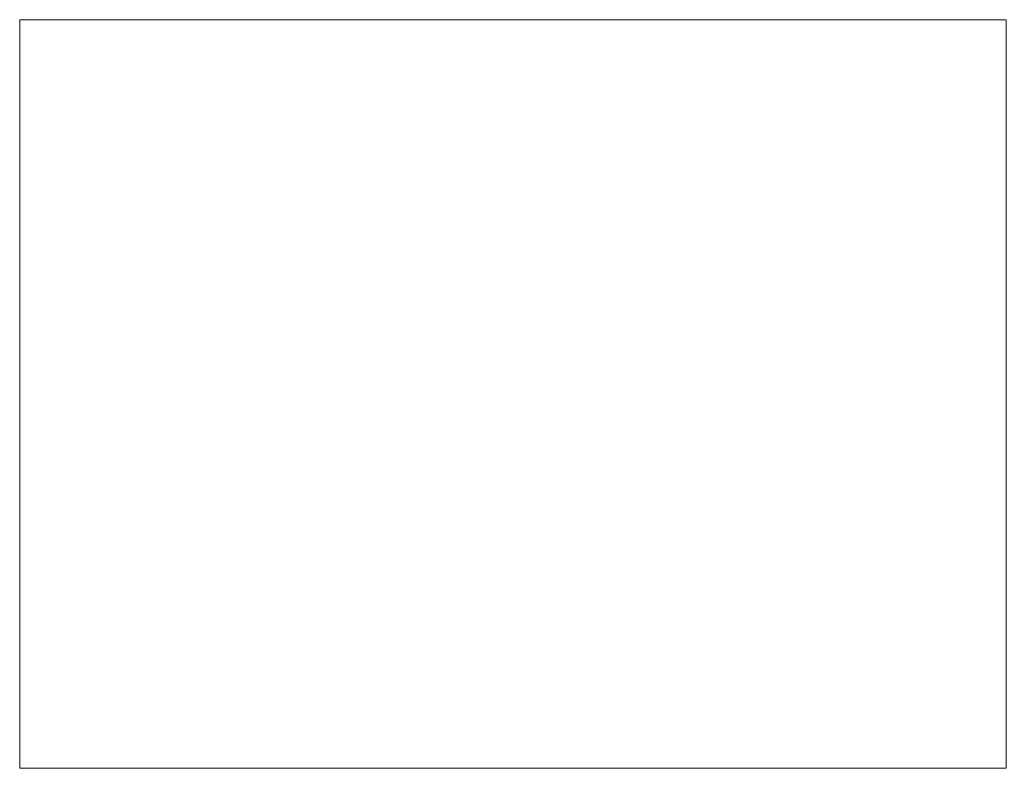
# Paper-space layout 'Layout2' of a CAD drawing. Header units: millimetres. Extents: x 26 to 231, y 20 to 176.
# The model-space entities are those that its viewports show. They can reach past a viewport. Long polylines and large blocks are cut down to what shows.
import ezdxf

# ---------------------------------------------------------------- set-up
doc = ezdxf.new("R2010")
doc.units = ezdxf.units.MM
doc.layers.add('COTAS', color=1, linetype='Continuous', lineweight=0)
doc.layers.add('FORRAÇÃO GRAMÍNEA', color=104, linetype='Continuous', lineweight=5)

msp = doc.modelspace()

# ---------------------------------------------------------------- hatches: boundary and pattern name
at = {"layer": 'FORRAÇÃO GRAMÍNEA'}
h = msp.add_hatch(dxfattribs=at)
h.set_pattern_fill('GRASS', color=256)
h.set_pattern_definition([(90, (3651.103, 5e-13), (-17.96051, 17.96051), [4.7625, -31.15852]), (45, (3651.103, 5e-13), (-17.96051, 17.96051), [4.7625, -20.6375]), (135, (3651.103, 5e-13), (-17.96051, -17.96051), [4.7625, -20.6375])])
h.paths.add_polyline_path([(2083.8, 2291.9), (2224.4, 2291.9), (2224.4, 2343.4), (2083.8, 2343.4)], flags=24)

psp = doc.layouts.new('Layout2')

# ---------------------------------------------------------------- viewports
at = {"layer": 'COTAS'}
psp.add_viewport(center=(128.5, 97.5), size=(205.6, 156), view_center_point=(8466.92, 958.54), view_height=30610.8386, dxfattribs=at)

doc.saveas('drawing.dxf')
